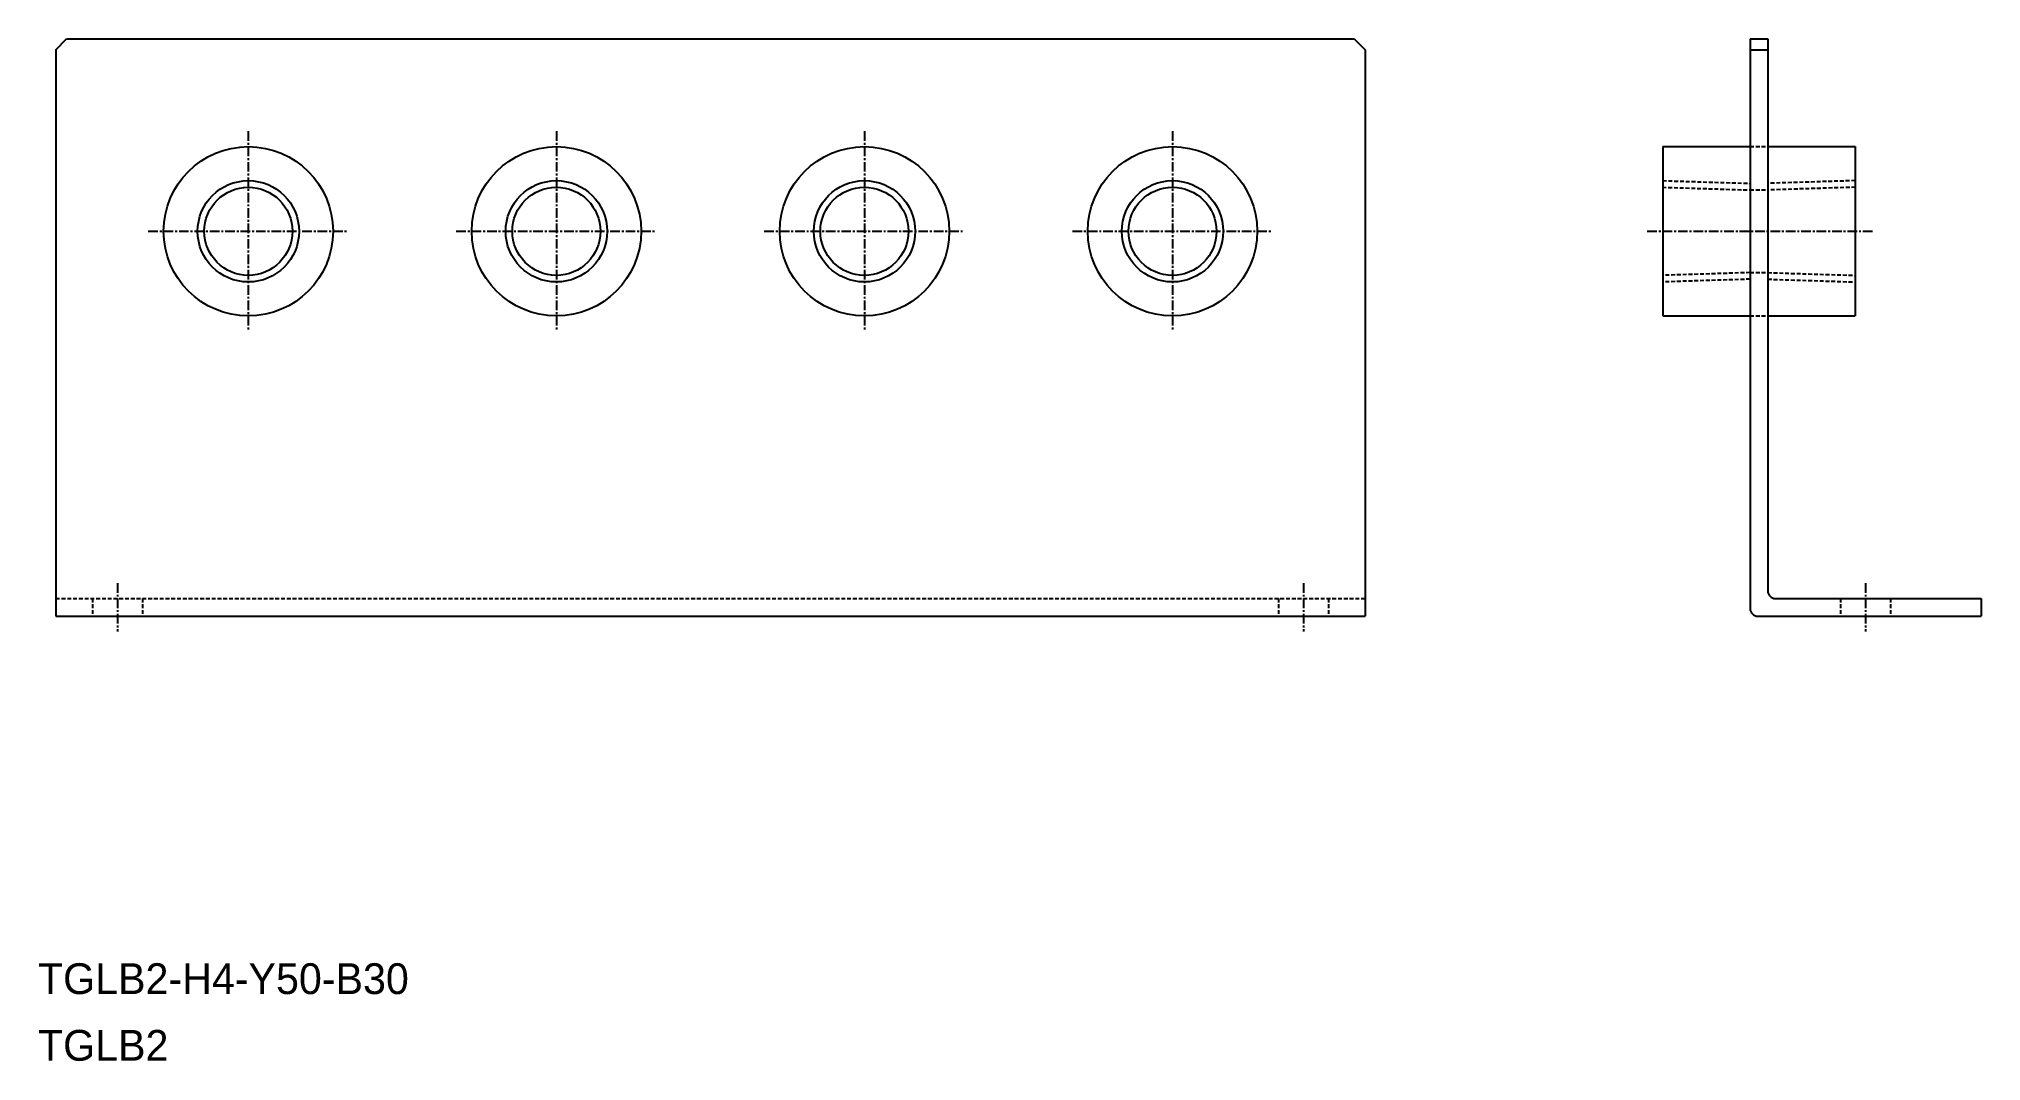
# Model space of a CAD drawing. Extents: x 466 to 718, y 1686 to 1819.
import ezdxf

# ---------------------------------------------------------------- set-up
doc = ezdxf.new("R2010")
doc.units = 0
doc.linetypes.add('CENTER', pattern=[2, 1.25, -0.25, 0.25, -0.25])
doc.linetypes.add('DASHED', pattern=[0.75, 0.5, -0.25])
doc.layers.get('0').update_dxf_attribs({"linetype": 'CONTINUOUS'})
doc.layers.add('CENTER', color=1, linetype='CENTER')

msp = doc.modelspace()

# ---------------------------------------------------------------- linework, layer by layer
for p, q in [((467.91, 1817.39), (469.32, 1818.8)), ((469.32, 1818.8), (636.5, 1818.8)), ((636.5, 1818.8), (637.91, 1817.39)), ((687.91, 1818.8), (687.91, 1744.8)), ((687.91, 1818.8), (690.21, 1818.8)), ((690.21, 1818.8), (690.21, 1747.1)), ((467.91, 1817.39), (467.91, 1743.8)), ((637.91, 1817.39), (637.91, 1743.8)), ((676.56, 1804.8), (687.91, 1804.8)), ((676.56, 1804.8), (676.56, 1782.8)), ((690.21, 1804.8), (701.56, 1804.8)), ((701.56, 1804.8), (701.56, 1782.8)), ((676.56, 1782.8), (687.91, 1782.8)), ((690.21, 1782.8), (701.56, 1782.8)), ((691.21, 1746.1), (717.91, 1746.1)), ((717.91, 1746.1), (717.91, 1743.8)), ((467.91, 1743.8), (637.91, 1743.8)), ((688.91, 1743.8), (717.91, 1743.8))]:
    msp.add_line(p, q)
at = {"linetype": 'BYBLOCK'}
msp.add_line((687.91, 1817.39), (690.21, 1817.39), dxfattribs=at)
at = {"color": 3, "linetype": 'DASHED'}
for p, q in [((687.91, 1804.8), (690.21, 1804.8)), ((676.53, 1799.52), (687.91, 1799.17)), ((676.56, 1800.38), (687.91, 1800.03)), ((687.91, 1799.17), (690.21, 1799.17)), ((701.56, 1800.38), (690.21, 1800.03)), ((701.59, 1799.52), (690.21, 1799.17)), ((687.91, 1788.43), (676.53, 1788.08)), ((687.91, 1788.43), (690.21, 1788.43)), ((690.21, 1788.43), (701.59, 1788.08)), ((687.91, 1787.58), (676.56, 1787.22)), ((690.21, 1787.58), (701.56, 1787.22)), ((687.91, 1782.8), (690.21, 1782.8)), ((467.91, 1746.1), (637.91, 1746.1)), ((472.66, 1746.1), (472.66, 1743.8)), ((479.16, 1746.1), (479.16, 1743.8)), ((626.66, 1746.1), (626.66, 1743.8)), ((633.16, 1746.1), (633.16, 1743.8)), ((699.66, 1746.1), (699.66, 1743.8)), ((706.16, 1746.1), (706.16, 1743.8))]:
    msp.add_line(p, q, dxfattribs=at)
for centre, radius in [((492.91, 1793.8), 11), ((532.91, 1793.8), 11), ((572.91, 1793.8), 11), ((612.91, 1793.8), 11), ((492.91, 1793.8), 5.72), ((532.91, 1793.8), 5.72), ((572.91, 1793.8), 5.72), ((612.91, 1793.8), 5.72)]:
    msp.add_circle(centre, radius)
at = {"color": 3}
for centre in [(492.91, 1793.8), (532.91, 1793.8), (572.91, 1793.8), (612.91, 1793.8)]:
    msp.add_circle(centre, 6.58, dxfattribs=at)
for centre in [(691.21, 1747.1), (688.91, 1744.8)]:
    msp.add_arc(centre, 1, 180, 270)
at = {"layer": 'CENTER', "color": 1, "linetype": 'CENTER'}
for p, q in [((492.91, 1806.8), (492.91, 1780.8)), ((532.91, 1806.8), (532.91, 1780.8)), ((572.91, 1806.8), (572.91, 1780.8)), ((612.91, 1806.8), (612.91, 1780.8)), ((479.91, 1793.8), (505.91, 1793.8)), ((519.91, 1793.8), (545.91, 1793.8)), ((559.91, 1793.8), (585.91, 1793.8)), ((599.91, 1793.8), (625.91, 1793.8)), ((674.55, 1793.8), (703.95, 1793.8)), ((475.91, 1748.1), (475.91, 1741.8)), ((629.91, 1748.1), (629.91, 1741.8)), ((702.91, 1748.1), (702.91, 1741.8))]:
    msp.add_line(p, q, dxfattribs=at)

# ---------------------------------------------------------------- texts
at = {"color": 7, "linetype": 'CONTINUOUS'}
for s, p in [('TGLB2-H4-Y50-B30', (465.59, 1694.72)), ('TGLB2', (465.59, 1686.06))]:
    msp.add_text(s, height=4, dxfattribs=at).set_placement(p)

doc.saveas('drawing.dxf')
